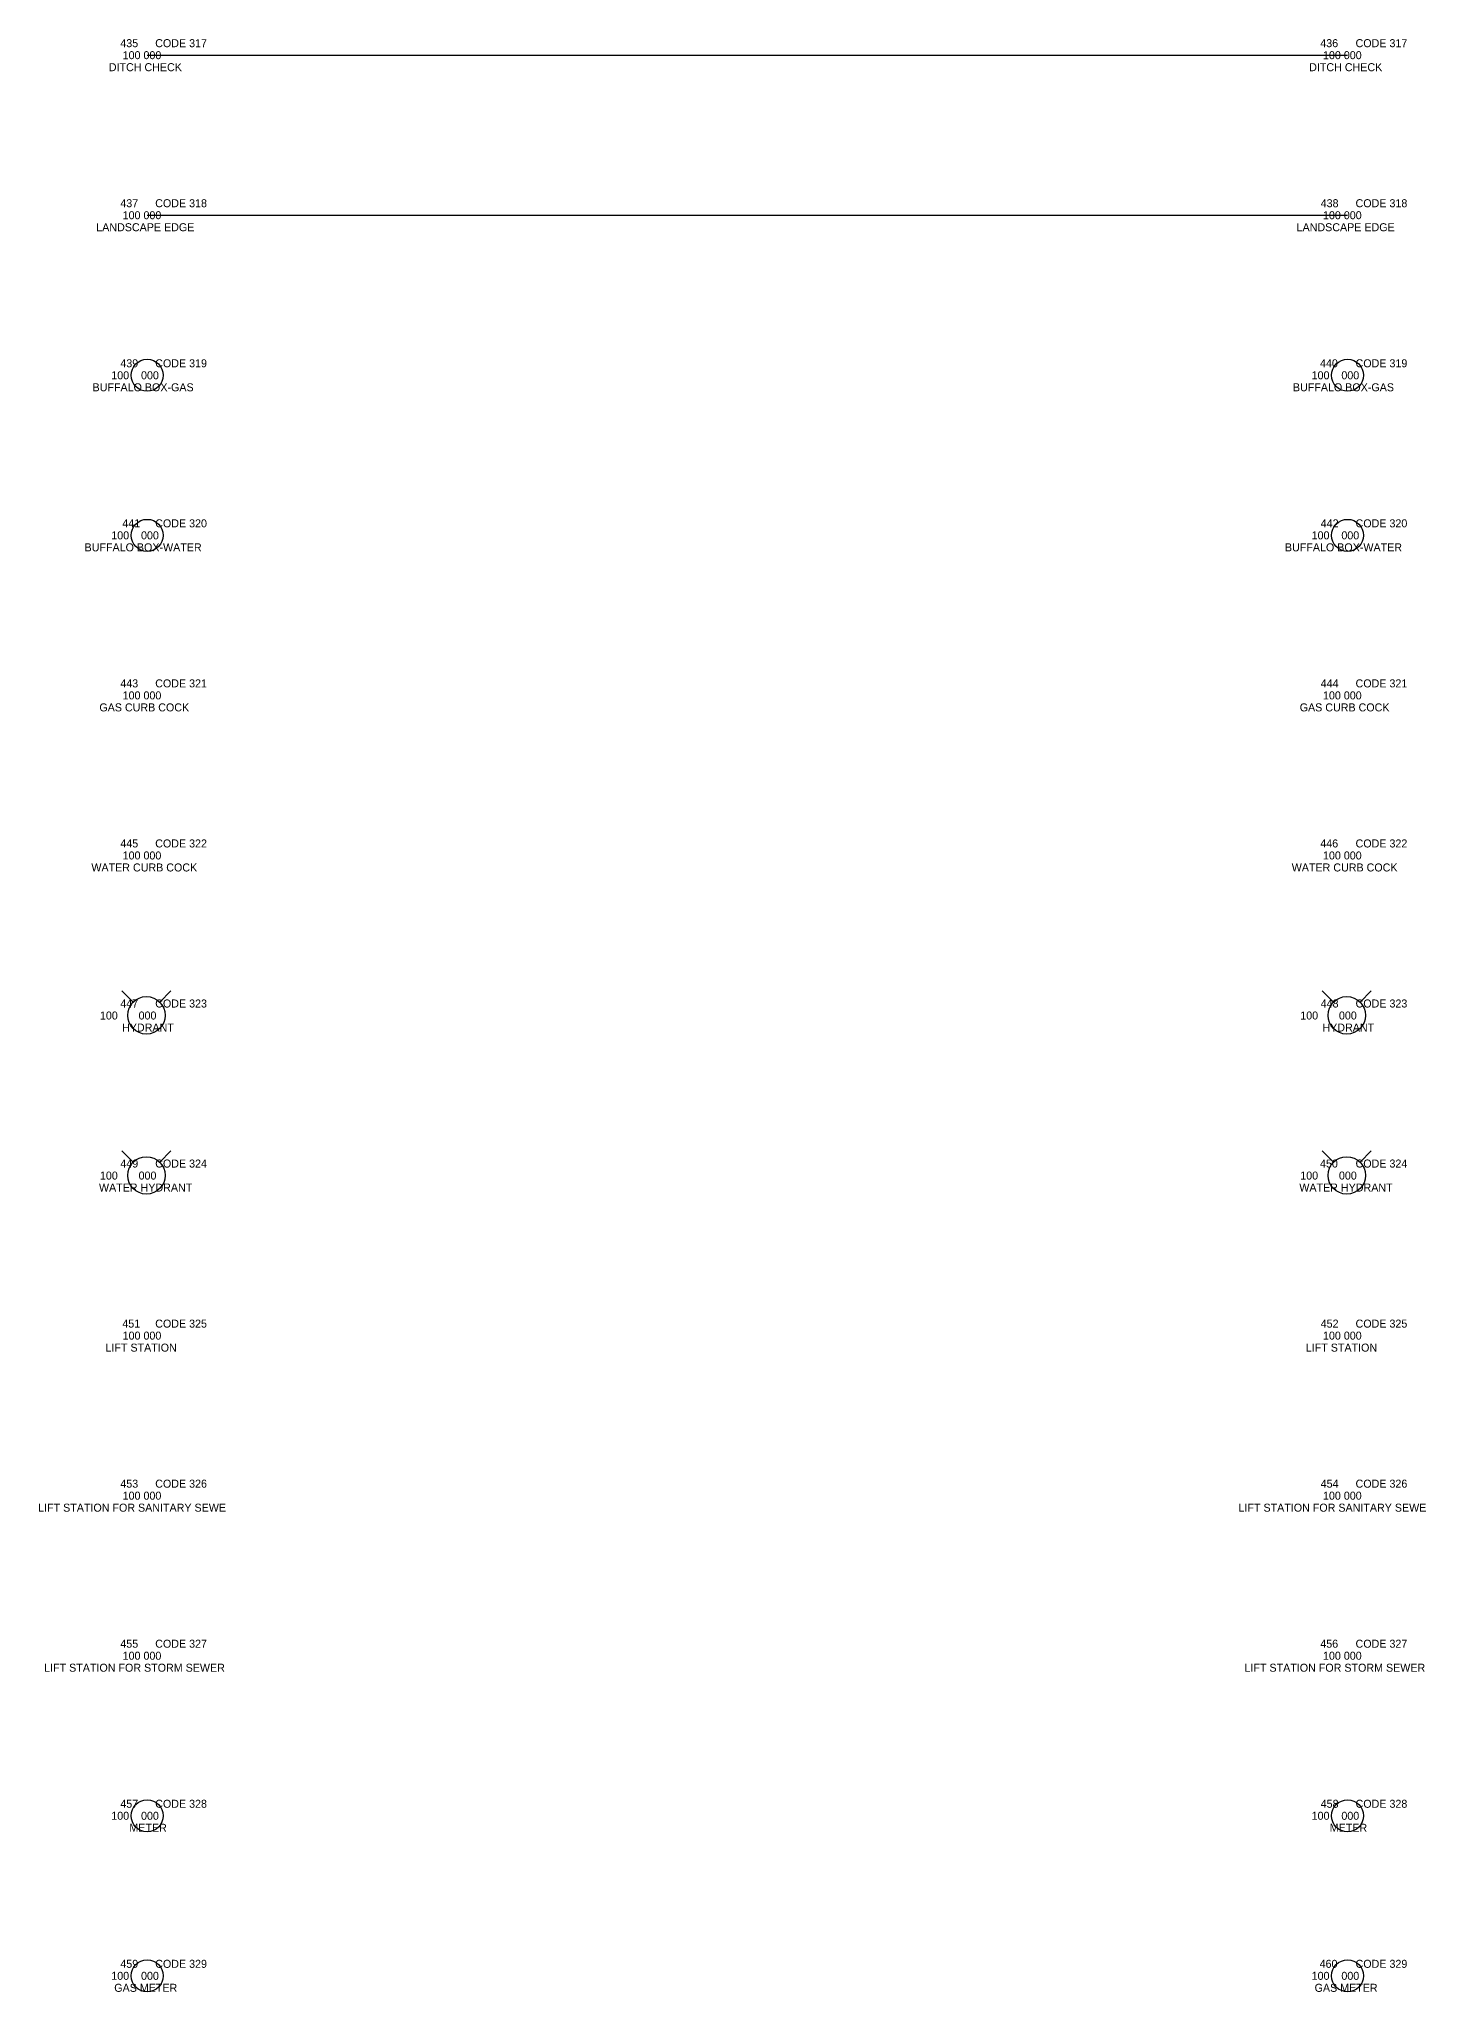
# Model space of a CAD drawing. Extents: x -12 to 6123, y -3 to 1005.
# Drawn here: x 1386.5 to 1559.8, y 498 to 742 of the extents above; entities that cross this region are included whole.
import ezdxf

# ---------------------------------------------------------------- set-up
doc = ezdxf.new("R2010")
doc.units = 0
for name, color, linetype in [('Topo_Drainage Items', 7, 'Continuous'), ('Topo_Field Comments', 7, 'Continuous'), ('Topo_Landscape Items', 7, 'Continuous'), ('Topo_Point Descriptions', 7, 'Continuous'), ('Topo_Point Elevations', 7, 'Continuous'), ('Topo_Point Numbers', 7, 'Continuous'), ('Topo_Utilities', 7, 'Continuous')]:
    doc.layers.add(name, color=color, linetype=linetype)

msp = doc.modelspace()

# ---------------------------------------------------------------- linework, layer by layer
at = {"layer": 'Topo_Drainage Items'}
for p, q in [((1400, 740), (1400, 740)), ((1400, 740), (1550, 740)), ((1550, 740), (1550, 740)), ((1400, 580), (1400, 580)), ((1550, 580), (1550, 580)), ((1400, 560), (1400, 560)), ((1550, 560), (1550, 560)), ((1400, 540), (1400, 540)), ((1550, 540), (1550, 540))]:
    msp.add_line(p, q, dxfattribs=at)
at = {"layer": 'Topo_Landscape Items'}
for p, q in [((1400, 720), (1400, 720)), ((1400, 720), (1550, 720)), ((1550, 720), (1550, 720))]:
    msp.add_line(p, q, dxfattribs=at)
at = {"layer": 'Topo_Utilities'}
for p, q in [((1400, 660), (1400, 660)), ((1550, 660), (1550, 660)), ((1400, 640), (1400, 640)), ((1550, 640), (1550, 640)), ((1398.25, 621.68), (1396.84, 623.09)), ((1401.56, 621.68), (1402.97, 623.09)), ((1548.25, 621.68), (1546.84, 623.09)), ((1551.56, 621.68), (1552.97, 623.09)), ((1398.25, 601.68), (1396.84, 603.09)), ((1401.56, 601.68), (1402.97, 603.09)), ((1548.25, 601.68), (1546.84, 603.09)), ((1551.56, 601.68), (1552.97, 603.09))]:
    msp.add_line(p, q, dxfattribs=at)
for centre, radius in [((1400, 700), 2), ((1550, 700), 2), ((1400, 680), 2), ((1550, 680), 2), ((1399.9, 620.02), 2.34), ((1549.9, 620.02), 2.34), ((1399.9, 600.02), 2.34), ((1549.9, 600.02), 2.34), ((1400, 520), 2), ((1550, 520), 2), ((1400, 500), 2), ((1550, 500), 2)]:
    msp.add_circle(centre, radius, dxfattribs=at)

# ---------------------------------------------------------------- texts
at = {"layer": 'Topo_Field Comments'}
for s, p in [('CODE 317', (1401, 741)), ('CODE 317', (1551, 741)), ('CODE 318', (1401, 721)), ('CODE 318', (1551, 721)), ('CODE 319', (1401, 701)), ('CODE 319', (1551, 701)), ('CODE 320', (1401, 681)), ('CODE 320', (1551, 681)), ('CODE 321', (1401, 661)), ('CODE 321', (1551, 661)), ('CODE 322', (1401, 641)), ('CODE 322', (1551, 641)), ('CODE 323', (1401, 621)), ('CODE 323', (1551, 621)), ('CODE 324', (1401, 601)), ('CODE 324', (1551, 601)), ('CODE 325', (1401, 581)), ('CODE 325', (1551, 581)), ('CODE 326', (1401, 561)), ('CODE 326', (1551, 561)), ('CODE 327', (1401, 541)), ('CODE 327', (1551, 541)), ('CODE 328', (1401, 521)), ('CODE 328', (1551, 521)), ('CODE 329', (1401, 501)), ('CODE 329', (1551, 501))]:
    msp.add_text(s, height=1, dxfattribs=at).set_placement(p)
at = {"layer": 'Topo_Point Descriptions'}
for s, p in [('DITCH CHECK', (1395.2, 738)), ('DITCH CHECK', (1545.2, 738)), ('LANDSCAPE EDGE', (1393.63, 718)), ('LANDSCAPE EDGE', (1543.63, 718)), ('BUFFALO BOX-GAS', (1393.17, 698)), ('BUFFALO BOX-GAS', (1543.17, 698)), ('BUFFALO BOX-WATER', (1392.17, 678)), ('BUFFALO BOX-WATER', (1542.17, 678)), ('GAS CURB COCK', (1394.02, 658)), ('GAS CURB COCK', (1544.02, 658)), ('WATER CURB COCK', (1393.02, 638)), ('WATER CURB COCK', (1543.02, 638)), ('HYDRANT', (1396.86, 618)), ('HYDRANT', (1546.86, 618)), ('WATER HYDRANT', (1393.97, 598)), ('WATER HYDRANT', (1543.97, 598)), ('LIFT STATION', (1394.78, 578)), ('LIFT STATION', (1544.78, 578)), ('LIFT STATION FOR SANITARY SEWE', (1386.37, 558)), ('LIFT STATION FOR SANITARY SEWE', (1536.37, 558)), ('LIFT STATION FOR STORM SEWER', (1387.12, 538)), ('LIFT STATION FOR STORM SEWER', (1537.12, 538)), ('METER', (1397.77, 518)), ('METER', (1547.77, 518)), ('GAS METER', (1395.88, 498)), ('GAS METER', (1545.88, 498))]:
    msp.add_text(s, height=1, dxfattribs=at).set_placement(p)
at = {"layer": 'Topo_Point Elevations'}
for s, p in [('100 000', (1396.93, 739.5)), ('100 000', (1546.93, 739.5)), ('100 000', (1396.93, 719.5)), ('100 000', (1546.93, 719.5)), ('100    000', (1395.51, 699.5)), ('100    000', (1545.51, 699.5)), ('100    000', (1395.51, 679.5)), ('100    000', (1545.51, 679.5)), ('100 000', (1396.93, 659.5)), ('100 000', (1546.93, 659.5)), ('100 000', (1396.93, 639.5)), ('100 000', (1546.93, 639.5)), ('100       000', (1394.09, 619.5)), ('100       000', (1544.09, 619.5)), ('100       000', (1394.09, 599.5)), ('100       000', (1544.09, 599.5)), ('100 000', (1396.93, 579.5)), ('100 000', (1546.93, 579.5)), ('100 000', (1396.93, 559.5)), ('100 000', (1546.93, 559.5)), ('100 000', (1396.93, 539.5)), ('100 000', (1546.93, 539.5)), ('100    000', (1395.51, 519.5)), ('100    000', (1545.51, 519.5)), ('100    000', (1395.51, 499.5)), ('100    000', (1545.51, 499.5))]:
    msp.add_text(s, height=1, dxfattribs=at).set_placement(p)
at = {"layer": 'Topo_Point Numbers'}
for s, p in [('435', (1396.64, 741)), ('436', (1546.59, 741)), ('437', (1396.64, 721)), ('438', (1546.64, 721)), ('439', (1396.64, 701)), ('440', (1546.56, 701)), ('441', (1396.89, 681)), ('442', (1546.64, 681)), ('443', (1396.64, 661)), ('444', (1546.64, 661)), ('445', (1396.64, 641)), ('446', (1546.59, 641)), ('447', (1396.64, 621)), ('448', (1546.64, 621)), ('449', (1396.64, 601)), ('450', (1546.56, 601)), ('451', (1396.89, 581)), ('452', (1546.64, 581)), ('453', (1396.64, 561)), ('454', (1546.64, 561)), ('455', (1396.64, 541)), ('456', (1546.59, 541)), ('457', (1396.64, 521)), ('458', (1546.64, 521)), ('459', (1396.64, 501)), ('460', (1546.51, 501))]:
    msp.add_text(s, height=1, dxfattribs=at).set_placement(p)

doc.saveas('drawing.dxf')
